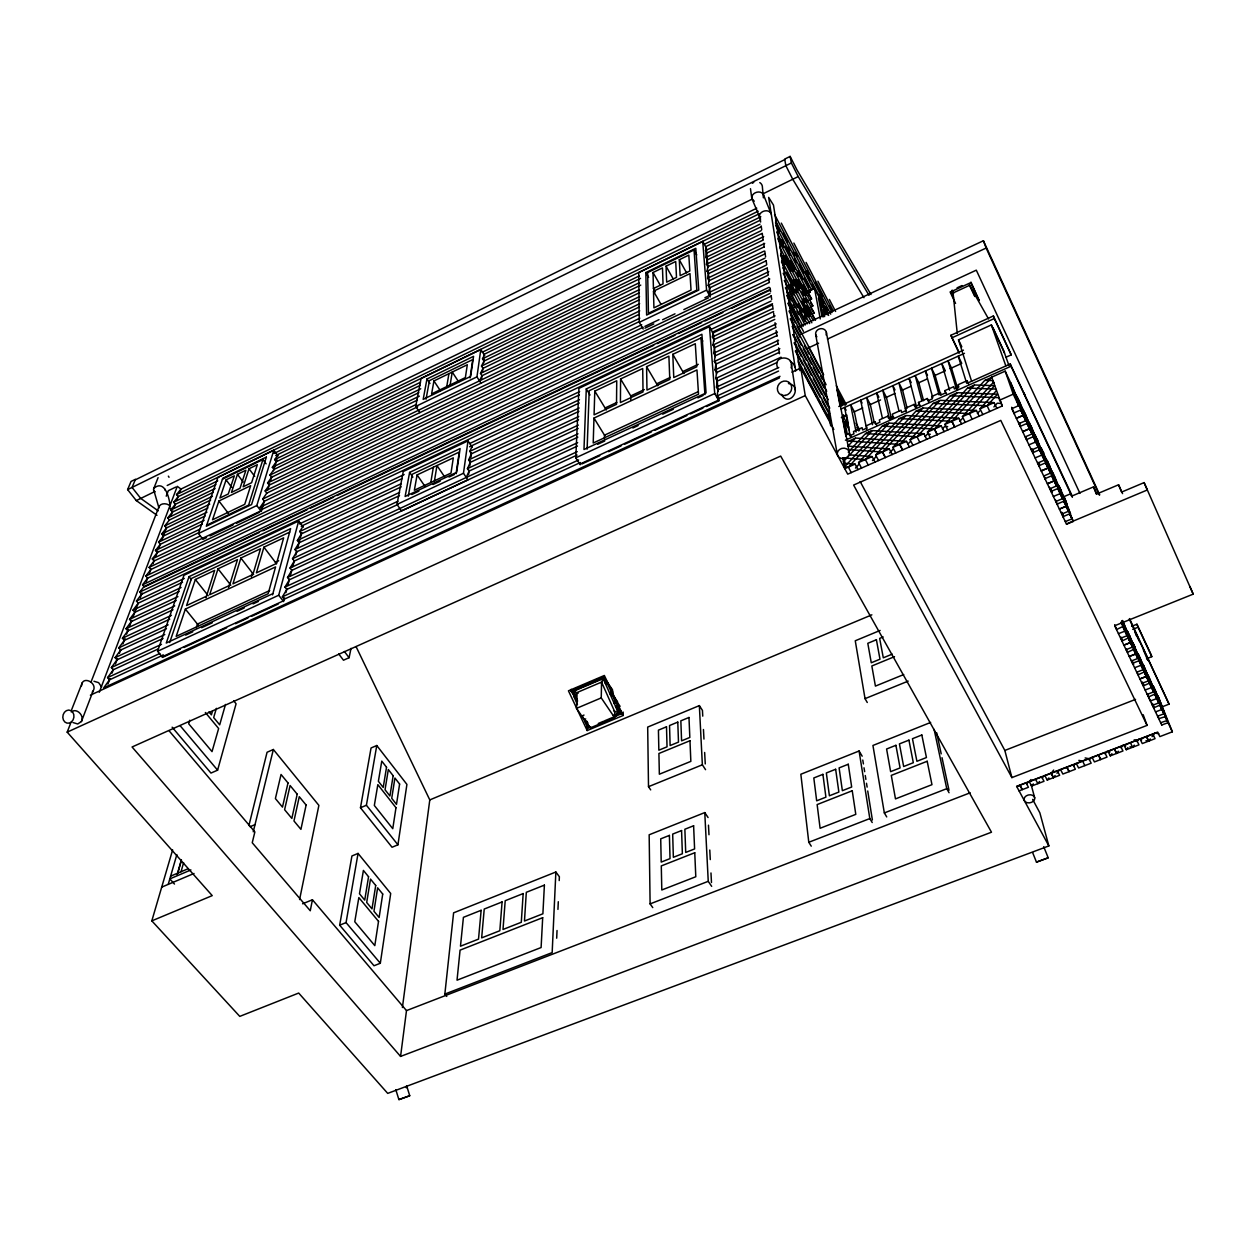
<?xml version="1.0" encoding="UTF-8"?>
<svg xmlns="http://www.w3.org/2000/svg" width="1256" height="1256" viewBox="0 0 1256 1256"><rect width="100%" height="100%" fill="white"/><g stroke="black" fill="none" stroke-linecap="round" stroke-linejoin="round"><path stroke-width="1.5" d="M623.133 715.48L604.356 675.477L568.434 690.816L587.18 730.552L623.133 715.48L623.149 712.042M615.864 714.476L616.727 715.747L621.076 713.926L619.114 709.389L617.497 710.817L619.114 709.389M616.727 715.747L616.727 714.146M616.932 709.216L618.533 708.541M620.59 378.951L620.417 402.517L643.041 391.919L642.711 368.51L620.59 378.951L631.014 396.346M614.655 717.678L614.702 711.681L601.561 682.102L577.101 692.511L576.52 708.368L590.053 727.993L614.655 717.678L601.247 697.896L601.561 682.102M613.807 702.496L615.409 701.821L615.424 699.419L612.206 694.615L610.604 695.29M604.78 720.756L615.628 716.203L615.644 714.601M617.12 705.699L615.519 706.374L618.627 710.975L621.092 711.571L617.12 705.699L616.005 700.267L620.087 706.343M612.865 694.835L612.897 691.161L611.295 691.836L611.248 695.526L612.865 694.835L617.622 701.916M614.404 700.942L614.372 703.784L615.974 703.093M606.585 681.992L604.984 682.667L606.585 681.992L612.284 693.987L610.683 694.662L609.615 693.077L611.217 692.401M606.617 684.128L602.99 678.193L618.611 713.33L621.076 713.926L619.098 710.142M604.434 439.05L604.513 435.173L698.226 391.684M587.18 730.552L587.321 725.387M587.227 722.357L588.781 725.842L588.059 727.774L586.112 723.268L587.698 722.592L586.081 724.021L588.059 727.774L590.555 726.722M587.101 722.074L585.516 722.75L587.101 722.074L586.693 721.132L585.092 721.808L585.516 722.75M593.978 418.075L593.209 443.007L698.524 394.18L696.97 369.939L593.978 418.075L604.764 435.596M594.795 391.118L594.072 414.841L616.508 404.338L616.743 380.756L594.795 391.118L606.287 409.943M587.117 449.177L589.205 390.71L700.974 337.942L702.763 341.098M575.892 695.337L573.223 690.879L601.247 678.947M573.631 696.012L575.217 695.118L573.631 696.012L577.462 704.647M586.285 388.905L583.977 449.522L706.06 392.955L701.9 334.269L586.285 388.905L590.037 395.012M556.691 938.201L557.036 930.508M557.947 909.391L558.292 901.714M559.203 880.582L559.375 876.735L555.859 872.009L453.604 912.829L444.844 994.093L446.759 996.416M555.859 872.009L552.169 952.598L444.844 994.093M580.178 464.767L575.782 457.812L578.922 388.387L709.452 326.623L713.361 333.594L713.989 341.271M81.577 685.823C81.923 674.896 98.031 682.824 93.148 690.926L81.42 721.525L77.731 723.99L72.958 722.545M400.57 1056.422L132.068 746.99L780.683 456.085L991.486 832.21L400.57 1056.422L406.489 1010.609L312.43 899.767L302.602 903.802M402.407 1007.5L429.788 799.915L356.06 646.589M772.456 304.91L713 332.966L712.372 337.016L713.848 339.638L713.031 345.055L714.507 347.692L713.691 353.203L715.182 355.856L714.35 361.493L715.857 364.146L715.041 369.908L716.548 372.577L715.732 378.449L717.255 381.133L716.438 387.131L717.977 389.847L717.145 395.954L718.495 400.162L579.785 464.155L580.272 462.569L284.201 599.206L283.149 600.996L162.15 656.81L163.406 654.957L109.492 679.841L103.746 687.817L780.007 376.313M468.598 474.611L469.195 470.294M469.791 465.882L470.482 460.732M470.953 457.231L471.518 453.086M480.97 383.206L476.95 376.863L480.781 349.498L421.058 378.558L415.72 406.426L419.834 412.627M481.488 379.453L481.99 375.732L480.483 373.409L482.979 368.369L639.1 292.868M482.492 372.043L482.979 368.369L481.488 366.046L483.968 361.1L640.748 285.112M483.717 362.953L484.219 359.295M463.464 473.276L468.001 440.872L403.27 471.502L396.975 504.41L401.512 510.862L467.891 479.855L463.464 473.276L396.975 504.41M456.069 473.732L459.241 452.066L412.298 474.234L408.279 496.136M470.074 377.899L472.743 359.577L429.442 380.615L426.051 399.157M380.317 963.258L390.695 893.487L358.054 853.421L351.931 855.964L339.67 925.185L374.005 965.754L380.317 963.258L346.059 922.595L358.054 853.421M397.932 844.817L406.913 784.419L376.769 745.515L371.054 747.979L360.472 807.765L392.045 847.25L397.932 844.817L366.407 805.253L376.769 745.515M434.466 480.797L436.962 465.552L444.561 476.746M450.135 384.948L452.239 372.043L458.66 381.855M430.808 482.524L433.336 467.263M446.759 386.581L448.91 373.676M406.583 1085.969L406.269 1087.759M709.373 285.191L710.205 295.191L708.792 292.632L709.609 287.922L708.196 285.379L709.012 280.763L707.615 278.235L708.431 273.698L707.05 271.202L707.866 266.743L706.484 264.247L707.301 259.898L705.935 257.401L706.013 247.463M417.102 474.925L414.354 490.233L451.014 473.041L453.306 457.843L417.102 474.925L424.764 486.041M433.932 380.945L431.609 393.897L465.379 377.569L467.31 364.742L433.932 380.945L440.385 390.695M791.107 367.851C795.346 354.647 771.906 354.757 777.731 367.992M409.613 472.397L405.123 496.497L456.65 472.335L460.12 448.533L409.613 472.397L412.894 477.17M426.962 378.982L423.178 399.377L470.639 376.439L473.575 356.327L426.962 378.982L429.96 383.504M312.43 899.767L310.263 910.757L252.236 842.745L254.874 831.927L169.293 731.055M299.587 899.563L318.883 805.379L273.353 749.502L267.073 752.25L248.908 825.537M338.743 653.999L343.485 660.216L349.105 657.704L351.005 648.379M253.257 831.817L273.353 749.502M284.562 597.84L283.573 601.561L278.722 595.234L298.677 520.989L303.23 527.112M285.913 592.706L287.012 588.53M288.001 584.809L289.477 579.22M290.45 575.499L291.926 569.926M292.789 566.629L294.391 560.616M295.851 555.026L296.84 551.305M297.829 547.585L299.791 540.143M300.514 537.411L301.754 532.701M272.536 594.873L290.607 528.635L189.028 576.645L166.263 643.041L272.803 593.68M172.151 727.193L210.961 773.068L217.602 770.163L236.081 703.768L233.647 700.785M763.397 197.851L762.314 186.155A6.06 5.652 -16.5 0 0 759.786 182.591M181.037 871.743L183.596 862.699M177.174 874.647L181.429 859.732M225.515 704.443L219.69 724.838L213.677 717.584L216.377 708.337M177.771 873.124L181.382 860.454M601.498 683.39L602.99 678.193M168.241 884.365L176.861 854.582M263.901 547.176L256.412 572.846L276.54 563.426L283.636 537.866L263.901 547.176L276.54 563.803M251.373 576.771L252.472 573.066M212.484 711.131L211.401 714.837L208.936 711.854M1032.636 799.381L1039.858 812.836L1048.854 845.932L387.712 1093.379L298.692 993.056L239.77 1016.387L151.819 920.868L172.637 849.872M267.764 489.95L269.632 483.717M270.762 480.012L271.877 476.322M273.541 470.765L276.901 459.68M240.869 558.025L232.957 583.836L252.927 574.479L260.479 548.793L240.869 558.025L253.602 574.526M206.502 537.615L202.97 539.295L198.448 533.502L256.821 505.54L273.808 450.229L278.016 455.975M189.766 720.238L188.683 723.77L212.029 751.606L218.638 728.511L205.372 712.513M228.545 587.447L229.707 583.726M266.099 463.841L262.928 459.555L248.641 505.085L206.675 525.212M249.018 468.739L243.177 486.779L251.608 482.697L257.323 464.704L249.018 468.739L254.733 476.401M218.026 568.811L209.674 594.732L229.503 585.453L237.478 559.626L218.026 568.811L230.837 585.186M196.266 627.733L197.443 624.075L269.71 590.54M205.968 597.793L214.666 570.397L195.355 579.503L186.579 605.533L206.235 596.333M237.463 474.344L231.465 492.43L240.006 488.301L245.893 470.246L237.463 474.344L243.193 481.99M185.37 609.082L176.185 636.352L268.14 593.711L275.582 566.927L185.37 609.082L198.621 625.535M218.921 501.003L212.531 519.796L244.747 504.331L250.666 485.68L218.921 501.003L228.309 513.296M226.096 479.87L219.941 498.004L228.294 493.969L234.338 475.867L226.096 479.87L231.842 487.469M169.686 642.507L191.493 578.466L289.728 532.089M180.377 649.148L162.589 657.359L157.565 651.283L183.941 575.295L298.677 520.989M198.448 533.502L217.916 477.437L273.808 450.229M158.083 477.625L153.515 489.196L158.931 507.926C159.041 502.73 167.472 502.714 170.109 506.121M602.99 678.711L603.728 676.749L609.191 684.881M107.922 684.033L109.978 678.554M112.019 673.122L113.385 669.448M115.442 663.984L117.483 658.521M119.43 653.324L120.906 649.415M122.947 643.951L125.003 638.472M126.652 634.092L128.41 629.366M129.588 626.242L131.833 620.26M133.199 616.618L136.606 607.511M136.857 606.836L138.223 603.194L182.513 582.282M140.248 597.809L142.069 592.926M146.277 581.701L147.596 578.2L769.41 282.459M149.543 573.003L150.956 569.235M152.996 563.771L154.362 560.129M155.728 556.486L157.785 551.023M159.057 547.616L160.517 543.738M161.883 540.096L166.656 527.332M170.753 516.404L172.794 510.941M174.113 507.455L175.526 503.656M176.892 500.014L178.258 496.356M179.859 492.116L180.99 489.071L756.756 208.213M588.059 727.774L588.781 725.842L587.196 726.518M81.42 721.525C84.607 715.779 76.789 707.505 71.231 711.917M99.271 692.276L177.284 486.323L180.99 489.071L176.547 494.597L178.148 496.654L173.658 502.274L175.275 504.347L170.722 510.046L172.355 512.134L167.755 517.912L169.403 520.015L164.756 525.903L166.404 527.991L161.71 533.988L163.374 536.092L158.617 542.168L160.297 544.288L155.493 550.473L157.188 552.593L152.321 558.889L154.033 561.008L149.119 567.398L150.83 569.549L145.853 576.049L147.596 578.2L142.556 584.809L144.314 586.96L259.286 532.418M170.235 508.947L170.596 508.021M166.216 496.183L168.32 490.704L175.793 487.061M91.091 681.867L159.229 506.042M151.819 920.868L212.233 895.622L67.18 732.138L70.666 723.236M71.702 709.546L82.268 682.699M157 515.29L136.307 500.595L127.61 489.62L131.032 481.456L135.46 479.274L132.068 487.422L140.766 498.428L158.225 510.878M466.259 477.421L469.069 471.11L578.561 419.834M469.069 471.11L467.436 468.661L470.262 462.396L578.938 411.356M470.262 462.396L468.629 459.947L471.424 453.809L579.251 403.019M471.424 453.809L469.807 451.375L471.911 446.759M479.494 380.804L481.99 375.732L639.178 299.886M483.968 361.1L482.492 358.792L484.361 355.087M284.201 599.206L282.38 596.851L286.776 589.457L577.101 455.049M286.776 589.457L284.971 587.101L289.304 579.832L577.462 446.053M289.304 579.832L287.53 577.493L291.816 570.365L577.823 437.182M291.816 570.365L290.042 568.026L294.281 561.04L578.184 428.453M294.281 561.04L292.522 558.7L296.699 551.839L397.838 504.472M296.699 551.839L294.956 549.516L299.101 542.78L399.534 495.602M299.101 542.78L297.374 540.457L301.456 533.831L401.198 486.873M301.456 533.831L299.744 531.539L302.822 526.578M643.135 327.235L261.86 509.481L260.871 510.925L154.033 561.008M261.86 509.481L260.196 507.267L264.341 501.254L639.492 321.505M256.821 505.54L261.264 511.443L264.341 501.254L262.692 499.056L266.79 493.137L639.398 314.204M266.79 493.137L265.157 490.955L269.208 485.146L639.304 306.982M269.208 485.146L267.591 482.963L271.594 477.249L417.73 406.74M271.594 477.249L269.977 475.066L273.949 469.461L417.4 400.083M273.949 469.461L272.348 467.295L276.257 461.768L418.75 392.704M276.257 461.768L274.671 459.618L277.639 455.473M109.492 679.841L107.592 677.612L113.276 669.778L158.193 648.975M113.276 669.778L111.376 667.548L116.996 659.855L163.092 638.441M116.996 659.855L115.112 657.626L120.654 650.074L166.451 628.738M120.654 650.074L118.802 647.861L124.266 640.434L169.764 619.177M124.266 640.434L122.429 638.221L127.829 630.92L173.03 609.757M127.829 630.92L126.008 628.722L131.346 621.547L176.248 600.462M131.346 621.547L129.541 619.365L134.8 612.316L179.184 591.419M134.8 612.316L133.01 610.133L138.223 603.194L136.449 601.027L141.598 594.214L771.388 296.071M141.598 594.214L139.824 592.047L143.985 586.568L770.242 289.414M1150.323 738.952L1148.706 741.103L1146.022 740.616M1152.082 736.66L1154.861 733.002L1158.817 733.771M1129.992 746.77L1132.551 747.289L1134.278 745.122M1136.963 741.605L1138.831 739.156L1141.783 739.753M1114.355 748.953L1116.568 753.427L1118.311 751.245M1121.011 747.744L1122.88 745.295L1125.784 745.907M1126.24 749.722L1138.957 744.839L1136.774 740.334L1124.042 745.232L1126.24 749.722L1127.888 747.571M1110.288 755.845L1122.958 750.978L1120.745 746.504L1108.059 751.371L1110.288 755.845L1111.937 753.694M1105.107 753.851L1106.991 751.418L1109.88 752.014M1089.297 759.927L1091.181 757.494M92.222 692.119L93.148 690.926M1073.55 765.987L1075.45 763.554M1053.674 770.054L1051.178 773.256L1053.392 777.684L1055.15 775.517M1056.924 773.241L1059.781 769.583M1039.528 781.515L1037.864 783.65L1035.525 779.285M1042.276 778.014L1044.176 775.58M1047.221 780.055L1059.656 775.282L1057.348 770.886L1044.913 775.674L1047.221 780.055L1048.886 777.919M1029.292 781.672L1041.679 776.915L1044.003 781.295L1031.631 786.036L1029.292 781.672L1030.972 779.536M1031.631 786.036L1033.311 783.901M1026.749 783.995L1028.648 781.562M153.844 488.27C164.724 479.18 169.309 497.753 170 505.289M993.904 406.928L997.233 403.223L1001.346 403.396L998.614 397.665L950.494 395.75M982.82 414.543L980.057 408.844L996.306 390.773M977.404 413.475L979.633 410.995M965.22 422.314L962.426 416.647L993.449 382.279M959.882 421.215L962.112 418.735M947.715 430.039L944.905 424.402L984.657 380.505L991.785 377.334M942.455 428.924L944.685 426.443L947.668 426.616M991.612 377.412L951.907 421.294L899.375 418.562M930.303 437.716L927.462 432.111L967.371 388.23L974.625 384.995L994.579 385.671L969.475 413.538L972.144 419.253M925.107 436.586L927.352 434.105L930.303 434.278M974.279 385.152L934.417 429.034L882.309 426.082L889.06 423.068L941.293 425.988L944.12 431.624M907.853 444.2L910.113 441.735M957.025 392.845L917.037 436.727L919.785 442.363M889.546 453.024L892.953 449.318M939.865 400.491L899.736 444.373L902.624 449.931L899.641 444.42L849.025 441.029M912.971 445.362L910.113 439.788L950.148 395.907L957.37 392.688L997.452 394.211L987.122 405.719L989.775 411.481M872.465 460.575L875.872 456.854M922.799 408.122L882.528 451.987L885.433 457.514M895.732 452.976L892.843 447.419L933.02 403.553L940.21 400.35L994.108 402.627L996.856 408.357M855.477 468.08L858.884 464.359M905.812 415.689L865.415 459.555L868.241 465.113M878.588 460.544L875.668 455.017L915.985 411.152L923.129 407.965L976.414 410.461L979.178 416.144M861.522 468.064L858.586 462.569L899.029 418.719L906.141 415.548L958.815 418.248L961.609 423.9M844.927 464.343L843.467 461.611L872.088 430.745L865.384 433.728L848.24 452.191M855.352 438.203L848.004 446.115L889.295 448.989L892.2 454.531M842.949 457.89L843.467 461.611M395.828 1089.721L398.89 1099.597L409.739 1095.734L406.865 1086.518M409.739 1095.734L399.016 1099.597M1048.195 857.817L1036.467 862.134L1048.195 857.77L1043.705 846.685M871.005 294.532L796.963 169.921L790.134 156.403L784.67 159.104L785.864 165.698L792.756 179.263L863.971 297.703M135.193 479.902L784.765 159.606M127.61 489.62L791.359 162.982L790.134 156.403M136.307 500.595L154.865 491.52M167.189 485.491L752.234 199.092M762.8 193.926L798.235 176.578L869.042 295.333M176.547 494.597L758.137 211.212M178.148 496.654L759.44 213.708M707.929 267.591L706.327 248.044L702.732 241.466L638.739 272.599L639.273 322.352L643.166 329.025M645.851 272.552L695.793 248.28L698.76 290.073L646.62 315.083L645.851 272.552L648.614 277.403M173.658 502.274L217.743 480.828M274.153 453.4L420.509 382.248M482.226 352.245L639.163 275.943M704.396 244.214L760.822 216.786M222.438 479.227L262.928 459.555M694.05 249.991L647.641 272.552L648.457 313.278L696.829 290.073L694.05 249.991L696.766 254.905M175.275 504.347L215.812 484.659M275.723 455.551L420.242 385.356M483.686 354.537L640.544 278.361M705.746 246.678L760.382 220.145M653.434 288.55L653.026 272.505L662.477 267.921L663.042 283.903L653.434 288.55L655.302 291.832M666.041 266.194L675.712 261.499L676.497 277.403L666.669 282.16L666.041 266.194L673.373 279.193M679.292 259.757L688.822 255.125L689.827 270.966L680.14 275.645L679.292 259.757L686.577 272.819M170.722 510.046L215.153 488.49M274.671 459.618L420.76 388.748M482.492 358.792L639.367 282.694M705.385 250.651L760.006 224.165M172.355 512.134L213.347 492.258M706.751 253.131L761.324 226.677M167.755 517.912L212.452 496.277M272.348 467.295L419.378 396.127M481.488 366.046L639.461 289.587M705.935 257.401L760.995 230.759M169.403 520.015L210.647 500.061M707.301 259.898L762.329 233.286M164.756 525.903L209.721 504.174M269.977 475.066L416.191 404.463M480.483 373.409L639.555 296.573M706.484 264.247L763.679 236.63M653.497 291.204L689.984 273.588L691.035 290.042L653.921 307.861L653.497 291.204L661.001 304.329M415.72 406.426L476.95 376.863M166.404 527.991L207.899 507.974M707.866 266.743L763.287 240.006M161.71 533.988L206.957 512.181M267.591 482.963L639.634 303.685M707.05 271.202L764.668 243.429M163.374 536.092L205.121 515.996M708.431 273.698L764.276 246.835M158.617 542.168L204.147 520.282M265.157 490.955L639.728 310.876M707.615 278.235L763.899 251.184M160.297 544.288L202.31 524.113M709.012 280.763L765.265 253.743M155.493 550.473L199.531 529.341M262.692 499.056L639.822 318.176M708.196 285.379L764.951 258.171M157.188 552.593L199.453 532.34M709.609 287.922L766.317 260.746M639.273 322.352L706.563 290.12L702.732 241.466M152.321 558.889L200.254 535.951M260.196 507.267L641.69 324.739M708.792 292.632L765.956 265.283M644.909 326.387L659.023 319.652M704.899 297.719L767.337 267.873M210.035 535.92L233.004 524.945M236.536 523.265L259.505 512.291M644.94 328.177L653.779 323.954M662.619 319.731L674.99 313.827M683.829 309.604L708.572 297.782M149.119 567.398L768.735 271.673M150.83 569.549L768.342 275.111M145.853 576.049L769.787 278.989M142.556 584.809L769.096 287.263M262.818 530.739L307.045 509.763M310.577 508.083L333.578 497.172M337.11 495.492L653.748 345.274M657.28 343.61L674.974 335.211M678.507 333.531L701.507 322.619M705.04 320.939L722.734 312.556M731.573 308.364L770.493 289.901M139.824 592.047L769.975 293.417M136.449 601.027L184.302 578.404M299.54 523.94L404.118 474.501M469.713 443.509L579.628 391.558M710.802 329.543L771.074 301.063M301.22 526.233L402.203 478.552M469.54 446.759L579.377 394.902M712.262 332.165L772.503 303.716M646.589 366.689L668.899 356.17L669.793 379.406L646.981 390.082L646.589 366.689L657.83 385.812M672.792 354.333L695.29 343.72L696.766 366.783L673.765 377.538L672.792 354.333L683.923 373.613M808.754 290.827L814.469 288.142L828.646 315.444M133.01 610.133L181.084 587.478M299.744 531.539L401.292 483.67M469.807 451.375L579.456 399.675M712.372 337.016L772.205 308.819M775.627 225.436L810.324 292.036L807.639 293.292L803.196 284.767M713.848 339.638L773.633 311.488M129.541 619.365L177.912 596.616M297.374 540.457L399.628 492.383M468.629 459.947L579.126 407.996M713.031 345.055L775.109 315.868M808.88 300.184L811.596 298.912L776.663 231.999M714.507 347.692L774.779 319.385M810.136 307.171L812.868 305.899L777.715 238.656M411.827 494.487L418.907 491.159M433.069 484.518L440.134 481.205M448.989 477.06L454.295 474.564M126.008 628.722L174.71 605.894M294.956 549.516L397.932 501.238M467.436 468.661L578.749 416.474M713.691 353.203L776.255 323.875M715.182 355.856L775.973 327.392M275.409 562.311L278.691 560.788M605.078 407.965L616.853 402.438M644.328 389.58L630.763 395.923L630.763 399.596M656.653 383.802L670.327 377.397M682.762 371.588L698.258 364.319M779.693 247.149L814.155 312.98L811.423 314.251L806.87 305.601M122.429 638.221L171.444 615.314M292.522 558.7L578.372 425.062M714.35 361.493L777.433 332.008M715.857 364.146L777.134 335.54M799.413 326.623L983.401 240.744L1099.738 494.864M118.802 647.861L168.147 624.86M290.042 568.026L577.995 433.791M715.041 369.908L778.61 340.266M716.548 372.577L778.327 343.814M800.7 334.379L986.148 248.044L983.401 240.744M115.112 657.626L164.787 634.547M287.53 577.493L577.634 442.646M715.732 378.449L779.819 348.65M717.255 381.133L779.536 352.23M111.376 667.548L161.506 644.312M284.971 587.101L577.242 451.642M716.438 387.131L781.059 357.191M185.653 635.112L192.749 631.831M201.604 627.717L212.248 622.788M237.07 611.295L244.166 608.014M253.037 603.9L258.359 601.436M597.668 444.294L604.701 441.044M632.836 428.013L638.111 425.564M662.728 414.166L673.279 409.283M697.896 397.885L703.172 395.436M807.985 348.1L818.614 343.171M827.484 339.073L976.305 270.166L1079.956 493.388M717.977 389.847L777.307 362.372M157.565 651.283L278.722 595.234M575.782 457.812L714.727 393.536L709.452 326.623M107.592 677.612L159.795 653.481M282.38 596.851L578.624 459.963M717.145 395.954L778.783 367.474M957.072 287.828L962.002 285.552M718.699 398.686L778.532 371.07M183.941 647.515L226.645 627.812M235.547 623.714L247.997 617.968M251.545 616.335L278.235 604.026M581.952 463.951L599.74 455.755M608.626 451.658L621.076 445.911M624.625 444.263L651.299 431.97M654.863 430.321L686.859 415.563M690.423 413.93L702.873 408.184M706.422 406.551L718.872 400.805L718.558 396.959M957.26 333.389L953.068 292.962L969.569 285.348L988.566 318.977M90.385 695.165L779.442 377.915M791.908 372.169L800.81 368.071L833.811 429.489M67.18 732.138L805.237 395.609L800.81 368.071M959.113 353.281L950.886 335.305L993.37 315.963L1011.221 354.883L1005.946 357.238M951.703 337.911L994.297 318.537L993.37 315.963M971.563 381.165L958.501 339.842L991.377 324.927L1004.486 352.967M838.788 406.504L963.446 350.157M841.19 408.985L964.467 353.329M841.347 417.604L846.701 415.187M853.829 411.984L862.746 407.965M869.89 404.746L880.582 399.942M885.935 397.524L894.853 393.521M901.981 390.302L910.898 386.283M918.026 383.08L926.944 379.061M934.072 375.858L944.779 371.038M950.133 368.62L960.824 363.816M845.775 434.969L849.213 433.43L851.05 436.868M876.845 425.344L875.024 421.875L866.405 425.737L866.891 428.06L862.574 429.992L862.087 427.668L853.499 431.515L853.954 433.838L849.653 435.754L849.213 433.43M889.813 419.551L888.023 416.066L879.357 419.944L879.875 422.252L875.542 424.183L875.024 421.875M915.907 407.87L914.148 404.385L905.419 408.294L905.984 410.586L901.62 412.533L901.054 410.241L892.357 414.135L892.906 416.427L888.557 418.374L888.023 416.066M914.148 404.385L914.729 406.677L919.125 404.715L918.513 402.422L927.289 398.513L929.032 402.014M927.289 398.513L927.901 400.79L932.297 398.827L931.669 396.535L940.477 392.61L941.121 394.886L945.533 392.908L944.889 390.632L953.712 386.675L954.387 388.952L958.83 386.974L958.14 384.697L967.01 380.741L968.721 384.257M1072.279 496.136L1010.248 363.989L967.717 383.002L967.01 380.741M890.159 418.813L893.738 417.212M845.398 440.197L1011.049 366.234L1010.248 363.989M1032.668 452.772L1039.466 449.821L1047.19 460.497L1073.221 521.444L1066.548 524.239L1011.787 408.687L1018.663 405.657L1010.515 382.483L1005.177 371.148L991.691 377.161L1002.194 406.002L847.722 474.156L805.237 395.609M848.679 441.186L855.681 438.061L906.549 441.358L909.423 446.932M858.021 469.618L855.085 464.123L844.77 468.692L844.456 466.997L882.167 426.239L888.903 423.241L848.381 467.091L851.238 472.617M858.586 462.569L872.151 456.572L875.071 462.098M875.668 455.017L889.295 448.989M892.843 447.419L906.549 441.358M910.113 439.788L923.882 433.697L926.724 439.302M927.462 432.111L941.293 425.988M944.905 424.402L958.815 418.248M962.426 416.647L976.414 410.461M980.057 408.844L994.108 402.627M999.462 400.272L1013.247 394.164L1005.177 371.148M1049.765 488.82L1056.484 485.962L1031.663 427.511L1020.704 410.021L1013.827 413.036L1014.487 413.946L1011.661 407.289M1018.867 423.665L1025.728 420.666L1015.413 396.378M1020.17 426.396L1027.015 423.413L1037.723 440.369M1022.651 431.64L1029.48 428.641L1013.608 391.213L1019.417 401.465L1044.348 460.183L1037.566 463.103M1022.682 431.719L1029.528 428.72L1037.597 440.118M1025.147 436.931L1031.992 433.948L1012.399 387.806M1043.72 453.118L1033.264 436.68L1026.435 439.647L1027.063 440.479L1025.65 437.166M1028.899 444.828L1035.76 441.955L1043.595 452.866M1031.38 450.072L1038.194 447.12L1010.64 382.813L1035.713 441.877M1035.101 457.906L1041.93 455.049L1049.561 465.552M1057.003 504.111L1063.706 501.27L1067.835 506.639L1070.567 514.144L1053.109 473.072L1045.604 462.852L1038.822 465.772L1039.403 466.541L1038.021 463.244M1041.24 470.874L1048.006 467.97L1055.433 478.034M1041.287 470.953L1048.053 468.033L1023.122 409.33M1043.689 476.024L1050.44 473.12L1025.571 414.543L1016.638 399.848L1023.2 415.312L1016.34 418.327L1023.232 415.391L1031.553 427.26M1061.399 490.704L1051.696 475.773L1044.945 478.662L1045.51 479.4L1044.113 476.103M250.085 826.715L255.031 824.611M573.207 691.412L570.742 690.816L573.238 691.397L581.858 687.723L580.994 686.435L570.742 690.816L576.284 698.87M1051.005 491.441L1057.725 488.584L1064.554 497.596L1067.239 504.99L1059.059 485.758M1053.376 496.45L1060.127 493.671L1065.857 501.191M1062.529 497.235L1070.693 493.765L1071.588 496.183L1093.521 486.888L1096.739 493.906M170.612 876.154L188.18 868.712M1055.778 501.521L1062.482 498.679L1035.305 435.251M190.928 869.937L169.827 878.886L174.474 884.067M576.52 708.368L601.247 697.896M161.71 887.128L194.036 873.47M1066.061 506.247L1059.358 509.073L1066.093 506.325L1069.17 510.281M1122.566 493.624L1118.578 484.769L1096.362 494.158L1093.521 486.888M360.472 807.765L366.407 805.253M582.407 715.747L583.993 715.072M1061.744 514.096L1068.432 511.27L1041.318 448.031M1062.953 516.671L1069.641 513.861L1072.498 519.482L1047.284 460.716M1161.784 725.12L1114.684 625.739L1193.2 594.135L1144.106 482.602L1121.592 492.085L1118.578 484.769M582.972 717.019L584.119 719.594L585.704 718.934M1065.292 521.601L1071.996 518.854M1066.423 523.956L1147.309 489.981L1144.106 482.602M613.352 715.528L620.213 712.654M598.28 723.487L603.696 721.211M429.788 799.915L871.868 614.828M702.748 716.14L702.449 710.394L699.356 705.605L647.688 727.083L648.504 786.68L650.687 789.883M880.126 630.434L855.258 640.78L865.039 698.65L867.268 702.496M883.172 636.949L879.655 638.393L883.298 657.814L892.215 654.14M894.508 656.653L871.837 665.978L875.416 686.106L903.739 674.55M648.504 786.68L702.355 764.794L699.356 705.605M865.039 698.65L908.182 681.113M339.67 925.185L346.059 922.595M1147.246 694.395L1153.589 691.915L1129.819 636.164L1127.605 631.47L1122.77 626.524L1116.678 629.491L1114.653 624.734M1131.609 626.351L1136.931 624.216L1150.622 653.622L1151.799 656.668L1146.508 658.756M1118.452 633.668L1124.936 631.14L1129.709 635.944M1132.739 629.366L1138.077 627.231L1151.799 656.668M1120.619 638.252L1127.072 635.677L1121.467 622.521M1135.047 647.28L1132.849 642.632L1128.186 638.032L1122.11 640.952L1120.76 637.781M1123.885 645.113L1130.322 642.538L1134.937 647.06M708.07 817.53L704.773 812.585L649.164 834.785L650.106 903.896L652.759 907.601M862.165 756.191L859.088 750.994L800.841 774.245L808.785 842.274L811.25 846.167M930.665 722.436L872.936 745.467L884.334 812.93L886.72 816.918M1123.916 645.176L1130.353 642.617L1122.032 623.102M1126.035 649.666L1132.472 647.107L1122.393 623.478M1157.592 716.218L1163.888 713.785L1140.228 658.301L1138.046 653.685L1133.571 649.446L1127.495 652.319L1126.161 649.164M1131.405 660.986L1137.81 658.458L1122.644 622.866M1167.311 720.693L1143.227 664.675L1138.909 660.782L1132.504 663.309L1133.179 663.89L1131.844 660.75M1134.608 667.737L1141.029 665.272L1145.268 669.024M1136.727 672.227L1143.117 669.699L1122.016 620.668M1165.066 714.743L1148.345 675.555L1144.2 672.007L1138.14 674.786L1136.806 671.646M1139.899 678.915L1146.273 676.403L1150.37 679.873M1139.93 678.978L1146.304 676.466L1122.424 620.464L1148.377 680.862L1142.002 683.358M1159.869 701.021L1153.416 686.341L1149.444 683.138L1143.4 685.87L1142.065 682.746M1145.158 689.999L1151.532 687.566L1155.426 690.643M860.156 481.535L1004.847 750.444L1135.55 699.388M1158.346 696.97L1154.657 694.191L1148.612 696.876M1152.427 705.354L1158.754 702.905L1132.959 642.852M1162.02 706.688L1159.822 705.15L1153.777 707.787L1152.458 704.663M650.106 903.896L708.243 881.32L704.773 812.585M808.785 842.274L869.811 818.567L859.088 750.994M884.334 812.93L946.757 788.674L934.103 729.359M1161.784 706.971L1169.069 704.145L1129.505 618.58M1155.536 711.885L1161.863 709.499L1163.48 710.598M1160.654 722.702L1167.232 720.489L1165.741 716.532L1158.911 718.605L1157.592 715.496M406.489 1010.609L970.182 792.787M1147.073 725.387L1000.781 420.399L853.625 485.051L1011.881 777.605L1147.073 725.387L1143.18 714.711M1161.737 724.995L1168.08 722.687L1157.969 696.012L1172.366 731.808L1159.838 736.613L1157.687 732.075L1016.622 786.35L1048.854 845.932M1016.669 786.539L1026.089 782.912L1028.428 787.277L1019.024 790.888M1088.905 758.75L1076.345 763.585L1078.621 767.997L1091.166 763.193L1088.905 758.75L1085.153 757.933M93.98 681.27L98.627 682.652L101.626 687.032M985.018 380.348L992.884 380.599L994.234 383.441M967.717 388.073L995.725 389.077M933.365 403.396L987.028 405.767M916.331 410.995L969.365 413.569M923.882 433.697L872.229 430.572L865.714 433.571L916.943 436.774M850.516 449.742L882.434 452.034L885.339 457.561M849.684 454.908L872.151 456.572M865.306 459.602L842.776 457.875L845.005 462.13M855.085 464.123L843.765 463.229L844.597 466.84L848.271 467.138M1134.199 739.815L1136.774 740.334M1078.841 760.367L1082.578 761.183M618.627 710.975L621.092 711.571M621.076 713.926L613.697 710.833M788.47 383.535C803.997 386.33 789.192 408.828 781.405 394.337M578.105 693.359L573.223 690.879L577.509 700.518M790.322 361.414L793.447 363.769L795.126 367.396M754.259 201.227L751.795 198.401L750.476 188.698M1159.79 700.832L1156.729 698.587L1150.355 700.989L1147.278 693.752M1140.118 658.081L1135.707 653.999L1122.283 622.489L1124.434 624.734M154.833 491.975L153.562 490.17M760.602 219.235L751.795 198.401C751.088 192.733 760.021 189.609 763.24 194.178L771.231 214.07M770.776 212.939C767.542 208.418 758.64 211.51 759.299 217.147M180.095 725.67L217.602 770.163M195.355 579.503L208.245 595.752M189.028 576.645L191.383 579.597M344.364 651.471L349.105 657.704M1038.681 462.679L1039.56 463.841M1061.273 490.468L1054.114 480.907L1047.378 483.796L1054.082 480.844L1029.229 422.346M1033.484 451.014L1031.992 449.004L1033.374 452.286M1019.605 422.848L1020.233 423.727M809.304 290.576L810.324 292.036M808.628 294.705L811.596 298.912M810.874 303.041L812.868 305.899M1017.862 403.333L1025.446 414.276M811.14 308.615L814.155 312.98M584.119 719.594L587.133 723.958M812.428 315.727L815.474 320.154L780.698 253.838M573.631 695.793L577.509 701.429M1014.817 394.651L1019.291 401.198M708.243 881.32L711.681 886.359M1011.802 386.11L1013.074 387.994M614.781 714.931L615.628 716.203M617.497 710.064L618.627 711.728M609.757 685.745L612.614 689.999M606.585 681.773L612.331 690.313M468.001 440.872L472.287 447.34M702.355 764.794L705.558 769.677M480.781 349.498L484.706 355.636M869.811 818.567L872.213 822.539M714.727 393.536L718.872 400.805M653.026 272.505L660.389 285.473M946.757 788.674L949.065 792.74M706.563 290.12L710.346 296.934M573.176 693.281L574.934 696.468M587.384 723.33L586.254 721.289L587.368 723.66M1019.966 785.267L1022.306 789.616L1019.872 785.298M795.974 350.879L829.572 413.538M795.346 351.036L802.725 364.805M804.578 368.244L820.262 397.493M822.115 400.947L827.657 411.262M798.235 361.037L831.142 422.314M798.329 362.466L806.509 377.695M808.33 381.086L816.51 396.315M818.331 399.691L828.332 418.311M793.431 334.536L828.206 399.659M792.756 334.708L796.398 341.522M798.219 344.929L806.415 360.268M808.236 363.675L825.537 396.048M794.734 342.715L829.761 408.169M794.043 342.81L801.375 356.5M803.212 359.923L811.455 375.34M813.291 378.762L821.534 394.18M823.371 397.603L827.955 406.159M848.962 427.244L844.189 418.295L843.514 414.763M790.888 318.537L826.103 384.713M790.212 318.804L800.041 337.267M804.515 345.667L806.305 349.011M807.2 350.691L809.005 354.098M810.811 357.489L818.959 372.796M820.765 376.188L822.57 379.595M849.276 429.897L844.817 421.514L847.298 434.372M792.144 326.481L826.699 391.275M796.916 336.906L801.438 345.384M803.259 348.776L811.392 364.036M813.197 367.411L824.046 387.759M786.633 295.317L803.102 326.434M844.487 404.542L837.202 390.773L840.091 405.892M790.574 304.407L798.643 319.652M843.592 404.793L840.452 398.89L841.818 405.939M846.104 410.241L844.613 407.431L849.935 434.796M788.407 302.994L803.463 331.411M787.905 303.371L800.731 327.549M789.726 310.876L823.653 374.775M808.377 346.97L822.162 372.906M788.988 311.064L795.205 322.776M796.979 326.105L800.527 332.777M784.309 280.543L807.168 323.86M789.443 291.989L797.67 307.579M799.507 311.048L804.986 321.442M785.408 287.765L805.127 325.084M786.868 292.224L791.421 300.843M793.243 304.282L795.064 307.72M796.885 311.174L798.706 314.612M836.292 385.796L846.183 404.479M856.058 423.178L859.654 429.96M837.045 389.831L845.225 405.28M857.032 427.59L858.853 431.028M781.813 260.793L813.213 320.594M781.468 261.986L785.031 268.768M786.821 272.175L793.965 285.756M795.755 289.163L797.529 292.554M802.003 301.048L810.026 316.339M782.928 267.858L811.831 322.792M790.668 284.343L795.158 292.868M803.243 308.238L807.734 316.779M783.179 273.306L809.649 323.577M788.219 284.657L793.651 294.94M798.172 303.528L802.694 312.1M804.499 315.523L806.305 318.961M785.565 255.612L793.635 271.045M798.125 279.617L806.195 295.05M862.087 403.035L860.611 400.209L866.734 429.269M783.069 255.502L791.186 270.998M795.707 279.617L800.213 288.221M802.019 291.675L803.824 295.113M805.63 298.567L807.435 302.005M780.541 255.408L785.079 264.058M793.258 279.633L798.706 290.026M803.243 298.677L805.065 302.147M1051.178 773.256L1053.47 777.652M781.907 239.504L783.728 242.989M785.534 246.459L790.071 255.141M798.219 270.778L802.757 279.46M778.233 236.992L783.587 247.228M790.715 260.887L795.174 269.412M796.948 272.819L798.738 276.241M781.311 223.113L828.159 313.372M795.755 252.974L797.544 256.444M805.645 272.034L810.151 280.7M811.941 284.17L813.747 287.624M824.548 308.411L826.338 311.881M827.202 314.801L818.425 297.923L821.989 316.638M774.56 214.478L813.433 289.257M826.417 313.843L820.247 301.974L823.12 316.999M825.836 314.361L823.214 309.321L824.627 316.606M783.163 233.066L787.669 241.749M793.086 252.158L794.891 255.627M799.397 264.294L803.918 272.96M775.564 220.821L811.753 290.356M775.501 222.736L780.023 231.418M788.171 247.055L789.977 250.541M794.499 259.223L796.32 262.708M804.452 278.345L808.99 287.027M878.886 397.21L876.688 392.955L882.418 418.279M817.892 281.203L833.168 310.75M829.525 305.773L831.299 309.196M806.069 262.41L832.006 312.54M1066.878 767.212L1069.17 771.639L1066.784 767.259M815.332 282.412L822.539 296.306M793.87 243.052L830.718 314.141M807.058 270.558L808.848 274.012M819.603 294.736L824.077 303.371M825.867 306.825L827.657 310.279M829.384 299.446L835.585 311.457M1082.656 761.152L1084.839 765.611M895.01 389.941L892.843 385.671L898.966 410.885M791.359 162.982L798.235 176.578M918.513 402.422L920.287 405.924M911.228 382.625L909.077 378.339L916.519 407.038M937.259 434.655L934.417 429.034L937.149 434.702M1098.513 755.044L1100.758 759.503M1098.419 755.091L1100.664 759.535M954.701 426.946L951.907 421.294L954.607 426.993M1114.449 748.921L1116.663 753.396M927.525 375.277L925.374 370.975L932.784 397.76M944.889 390.632L946.616 394.133M945.313 370.803L941.765 363.565L949.599 390.239M1130.447 742.767L1132.551 747.289M961.751 363.392L958.234 356.139L966.696 383.284M950.886 335.305L959.113 352.355M958.501 339.842L961.829 346.782M953.634 293.276L952.142 290.12L953.068 292.962M950.494 291.565L953.571 298.017M955.565 303.434L950.18 292.13L970.778 282.616L979.146 300.514L970.982 282.113M1013.247 394.164L1018.663 405.657M1020.704 410.021L1025.728 420.666M1027.015 423.413L1031.992 433.948M1033.264 436.68L1038.194 447.12M1039.466 449.821L1044.348 460.183M1045.604 462.852L1050.44 473.12M1051.696 475.773L1056.484 485.962M1057.725 488.584L1062.482 498.679M1063.706 501.27L1068.432 511.27M1069.641 513.861L1073.221 521.444M1122.77 626.524L1127.072 635.677M1128.186 638.032L1132.472 647.107M1133.571 649.446L1137.81 658.458M1138.909 660.782L1143.117 669.699M1144.2 672.007L1148.377 680.862M1149.444 683.138L1153.589 691.915M1154.657 694.191L1158.754 702.905M1159.822 705.15L1163.888 713.785M1164.94 716.014L1172.366 731.808M571.182 689.324L576.944 701.555M1011.049 366.234L1072.357 497.313M1129.364 619.224L1169.069 704.145M992.915 327.581L1003.544 350.33L1008.992 365.637M1139.271 641.141L1135.188 632.396L1136.586 636.07M1143.368 649.87L1147.843 660.452M969.334 284.107L974.546 295.239M969.569 285.348L974.797 296.495M994.297 318.537L1011.221 354.883M986.148 248.044L1099.22 494.942M612.206 694.615L615.409 701.821M618.109 707.913L618.533 708.855M1189.84 586.411L1193.2 594.135M1153.51 686.561L1161.345 704.914M1143.321 664.879L1166.95 720.269M1138.156 653.905L1161.847 709.436M1127.715 631.705L1151.501 687.503M1121.106 622.128L1124.905 631.062M1152.537 703.611L1153.856 706.704M1152.097 703.313L1153.416 706.422M1142.52 682.039L1143.839 685.148M1132.362 661.19L1133.697 664.314M1131.499 660.452L1132.833 663.592M1121.027 637.09L1122.362 640.23M1016.936 396.19L1041.899 454.97M1062.011 512.401L1063.298 515.415M1061.917 513.06L1063.298 516.31M1061.399 512.417L1063.471 517.299M1050.848 488.992L1052.23 492.258M1055.464 499.872L1057.536 504.771M1049.467 487.234L1051.539 492.148M1037.911 462.381L1039.293 465.662M1031.16 448.612L1033.264 453.557M1018.695 422.299L1020.092 425.611M1032.652 852.636L1036.467 862.134M763.24 194.178L763.695 195.339M1136.931 624.216L1138.077 627.231M1024.158 393.207L1024.975 395.483M991.377 324.927L1005.821 365.857M1001.001 402.422L1002.194 406.002M957.936 389.407L951.483 368.008L947.966 360.77L956.491 389.172M940.697 395.091L935.108 375.387L931.544 368.196L939.111 394.934M1031.16 784.78L1034.724 797.937A5.401 4.003 -11.5 0 1 1027.235 802.725A5.401 4.003 -11.5 0 1 1026.246 795.864A5.401 4.003 -11.5 0 1 1034.724 797.937M923.6 400.711L918.795 382.735L915.2 375.56L921.873 400.633M1004.847 750.444L1011.881 777.605M907.083 408.106L902.562 390.035L898.935 382.907L906.11 411.685M891.085 417.259L886.406 397.32L882.764 390.208L889.483 419.111M874.302 422.754L870.33 404.558L866.656 397.493L872.543 424.685M936.678 732.766L941.199 753.851M942.016 757.682L949.018 790.26M858.036 430.039L854.331 411.748L850.626 404.715L856.105 432.033M846.528 414.825L848.271 423.696M826.37 332.416L849.276 452.223A6.076 5.181 -11.7 0 1 841.175 458.377A6.076 5.181 -11.7 0 1 839.495 449.538A6.076 5.181 -11.7 0 1 849.276 452.223M842.258 417.228L845.869 436.13M814.469 288.142L820.262 318.914M815.693 334.598L837.36 454.562M828.097 411.34L830.703 425.863M862.778 760.053L863.406 763.915M864.018 767.793L864.646 771.655M865.258 775.517L865.886 779.395M866.499 783.257L867.127 787.12M867.739 790.982L872.386 819.995M799.931 370.677L773.461 205.058L768.656 197.396L795.723 370.991M791.327 363.926L795.346 390.208M759.786 216.236L760.618 222.045M761.183 225.923L761.733 229.785M762.282 233.663L763.114 239.472M763.664 243.35L764.229 247.212M764.778 251.09L765.611 256.899M766.16 260.777L766.71 264.639M767.275 268.517L768.107 274.326M768.656 278.204L769.206 282.066M770.038 287.875L770.587 291.753M771.153 295.615L771.702 299.493M772.534 305.302L773.084 309.18M773.633 313.042L774.198 316.92M775.03 322.729L775.58 326.607M776.13 330.469L776.962 336.278M777.511 340.156L778.076 344.034M778.626 347.896L779.458 353.705M708.258 271.516L709.059 281.281M714.303 345.117L715.245 356.641M715.716 362.403L716.658 373.927M716.972 377.758L718.087 391.213M700.974 337.942L704.93 394.62M703.454 729.516L703.957 739.077M704.647 752.47L705.26 763.931M708.478 825.176L708.981 834.738M709.781 850.029L710.284 859.591M710.975 872.967L711.477 882.528M165.148 489.322L165.195 490.295M816.871 336.828A5.448 4.836 -14.2 0 1 816.902 330.564A5.448 4.836 -14.2 0 1 823.763 329.166A5.448 4.836 -14.2 0 1 826.103 334.944M168.335 476.15A5.652 4.569 20 0 1 169.011 477.311M752.454 183.25A6.06 5.652 -16.5 0 1 753.757 182.387M542.686 917.681L541.101 947.542L457.027 980.182L460.073 950.133L542.686 917.681M544.398 885.119L542.89 913.787L524.474 921.025L526.311 892.31L544.398 885.119M523.171 893.566L521.287 922.281L502.997 929.471L505.21 900.709L523.171 893.566M502.086 901.949L499.825 930.727L481.66 937.871L484.235 909.046L502.086 901.949M481.142 910.286L478.52 939.111L460.481 946.208L463.417 917.335L481.142 910.286M378.527 921.355L374.806 945.627L354.773 921.747L358.839 897.6L378.527 921.355M382.719 894.037L379.124 917.492L373.958 911.244L377.632 887.819L382.719 894.037M395.985 807.718L392.767 828.693L374.335 805.457L377.836 784.623L395.985 807.718M399.612 784.058L396.488 804.374L391.731 798.298L394.918 778.014L399.612 784.058M375.717 885.464L371.996 908.873L366.689 902.467L370.504 879.09L375.717 885.464M393.144 775.721L389.925 795.99L385.043 789.757L388.324 769.535L393.144 775.721M368.558 876.719L364.727 900.097L359.483 893.754L363.408 870.424L368.558 876.719M386.534 767.228L383.221 787.449L378.386 781.295L381.777 761.12L386.534 767.228M306.119 805.049L300.922 829.353L293.967 820.969L299.273 796.712L306.119 805.049M297.201 794.185L291.847 818.41L284.61 809.696L290.089 785.518L297.201 794.185M288.001 782.959L282.474 807.106L275.394 798.581L281.046 774.481L288.001 782.959M266.366 457.074L251.577 504.551L206.314 526.248L222.767 478.269L266.366 457.074M603.728 676.749L602.959 678.727L594.857 682.181L593.978 680.893L603.728 676.749M592.895 681.364L582.077 685.98L582.941 687.252L593.758 682.652L592.895 681.364M666.496 726.8L658.427 730.144L658.851 750.193L667.03 746.818L666.496 726.8M677.785 722.106L669.542 725.528L670.123 745.546L678.491 742.108L677.785 722.106M688.979 717.474L680.846 720.834L681.584 740.836L689.827 737.445L688.979 717.474M876.405 639.744L867.802 643.308L871.272 662.775L879.985 659.18L876.405 639.744M689.968 740.726L658.913 753.49L659.353 774.214L690.847 761.371L689.968 740.726M669.401 835.397L660.719 838.851L661.206 862.087L670.029 858.617L669.401 835.397M681.568 830.561L672.682 834.094L673.357 857.298L682.369 853.75L681.568 830.561M693.61 825.773L684.865 829.243L685.713 852.432L694.599 848.93L693.61 825.773M822.9 774.34L813.81 777.966L816.667 800.81L825.914 797.168L822.9 774.34M835.648 769.269L826.338 772.974L829.4 795.786L838.867 792.065L835.648 769.269M848.271 764.245L839.102 767.903L842.368 790.683L851.678 787.01L848.271 764.245M895.905 745.31L886.595 749L890.63 771.655L900.081 767.934L895.905 745.31M908.936 740.129L899.422 743.897L903.661 766.521L913.316 762.706L908.936 740.129M921.826 734.995L912.453 738.716L916.911 761.293L926.441 757.541L921.826 734.995M1135.675 653.921L1129.254 656.48L1135.707 653.999M694.756 852.745L661.284 865.918L661.802 889.986L695.793 876.735L694.756 852.745M852.243 790.762L817.138 804.578L820.105 828.269L855.791 814.359L852.243 790.762M927.195 761.262L891.289 775.392L895.481 798.895L931.968 784.67L927.195 761.262M1073.095 764.826L1060.582 769.645L1062.874 774.041L1075.372 769.253L1073.095 764.826M1104.793 752.642L1092.17 757.494L1094.416 761.937L1107.023 757.101L1104.793 752.642M1152.882 734.132L1140.087 739.062L1142.269 743.568L1155.049 738.654L1152.882 734.132M1148.706 741.103L1146.524 736.581L1148.612 741.134M71.435 721.933A6.641 5.558 -79.4 0 0 70.917 710.582A6.641 5.558 -79.4 0 0 62.8 717.427A6.641 5.558 -79.4 0 0 71.435 721.933M785.33 395.436A7.458 6.971 -49.8 0 0 790.338 383.614A7.458 6.971 -49.8 0 0 777.966 385.812A7.458 6.971 -49.8 0 0 785.33 395.436"/></g></svg>
